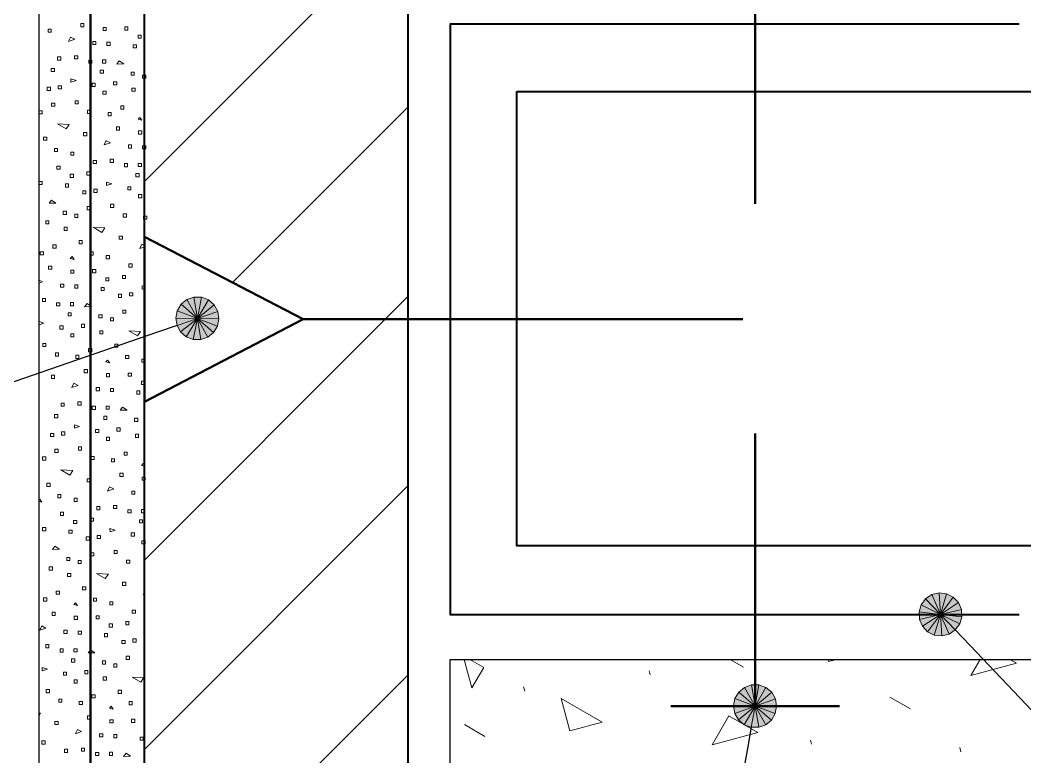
# Model space of a CAD drawing. Header units: millimetres. Extents: x 0 to 23.3, y 0 to 16.5.
# Drawn here: x 18.162 to 18.794, y 10.165 to 10.629 of the extents above; entities that cross this region are included whole.
import ezdxf

# ---------------------------------------------------------------- set-up
doc = ezdxf.new("R2010")
doc.units = ezdxf.units.MM
doc.layers.add('PDF _Геометрия', color=7, linetype='Continuous')
doc.layers.add('PDF _Сплошная заливка', color=7, linetype='Continuous')

msp = doc.modelspace()

# ---------------------------------------------------------------- linework, layer by layer
at = {"layer": 'PDF _Геометрия', "lineweight": 25}
msp.add_lwpolyline([(21.6086, 9.74585), (18.23988, 9.74585), (18.17352, 9.74585), (18.17352, 12.63819), (18.23988, 12.63819), (18.23988, 9.81221), (21.6086, 9.81221)], close=True, dxfattribs=at)
at = {"layer": 'PDF _Геометрия', "lineweight": 40}
msp.add_lwpolyline([(18.40579, 12.63577), (18.40579, 9.82306), (18.23988, 9.82306), (18.23988, 12.63577)], close=True, dxfattribs=at)
at = {"layer": 'PDF _Геометрия', "color": 3, "lineweight": 50}
msp.add_lwpolyline([(18.20587, 11.10304), (18.20587, 9.77579), (20.19674, 9.77579)], dxfattribs=at)
at = {"layer": 'PDF _Геометрия', "lineweight": 18}
for points in [[(18.23988, 10.52735), (18.40579, 10.69326)], [(18.19334, 10.61815), (18.19206, 10.61553)], [(18.19206, 10.61552), (18.19597, 10.61687), (18.19334, 10.61815)], [(18.224, 10.6032), (18.22249, 10.60122)], [(18.22249, 10.60122), (18.22685, 10.60126)], [(18.22685, 10.60126), (18.224, 10.6032)], [(18.19359, 10.59201), (18.19362, 10.58983)], [(18.19362, 10.58982), (18.19688, 10.59094), (18.1936, 10.592)], [(18.2954, 10.46368), (18.40579, 10.57407)], [(18.18516, 10.56359), (18.19257, 10.56323)], [(18.19064, 10.56038), (18.18516, 10.56359)], [(18.19257, 10.56323), (18.19064, 10.56037)], [(18.23699, 10.56759), (18.23591, 10.56649)], [(18.23591, 10.56649), (18.23831, 10.56586)], [(18.23831, 10.56585), (18.23699, 10.56758)], [(18.21577, 10.553), (18.21449, 10.55037)], [(18.21449, 10.55037), (18.2184, 10.55171)], [(18.2184, 10.55171), (18.21577, 10.55299)], [(18.21603, 10.52685), (18.21605, 10.52467)], [(18.21605, 10.52467), (18.21931, 10.52579), (18.21603, 10.52685)], [(18.18128, 10.51561), (18.17977, 10.51363)], [(18.17977, 10.51363), (18.18413, 10.51367)], [(18.18413, 10.51367), (18.18127, 10.51561)], [(18.20759, 10.49843), (18.21501, 10.49807), (18.21307, 10.49522)], [(18.21308, 10.49522), (18.2076, 10.49844)], [(18.23821, 10.48784), (18.23693, 10.48521)], [(18.23693, 10.48521), (18.23988, 10.48623)], [(18.23988, 10.48702), (18.23821, 10.48784)], [(18.19426, 10.47999), (18.19319, 10.47889)], [(18.19559, 10.47826), (18.19427, 10.47999)], [(18.19319, 10.4789), (18.19559, 10.47827)], [(18.17352, 10.46338), (18.17568, 10.46412), (18.17352, 10.46518)], [(18.23846, 10.46169), (18.23849, 10.45951)], [(18.23988, 10.46123), (18.23847, 10.46169)], [(18.23849, 10.45951), (18.23988, 10.45999)], [(18.23988, 10.28897), (18.39153, 10.44062), (18.40579, 10.45488)], [(18.2022, 10.44847), (18.20656, 10.44852)], [(18.20371, 10.45045), (18.20221, 10.44847)], [(18.20656, 10.44852), (18.20371, 10.45045)], [(18.17352, 10.43714), (18.17659, 10.4382), (18.17352, 10.43919)], [(18.23003, 10.43328), (18.23744, 10.43291)], [(18.23551, 10.43006), (18.23003, 10.43328)], [(18.23744, 10.43291), (18.23551, 10.43006)], [(18.2167, 10.41484), (18.21562, 10.41374)], [(18.21562, 10.41374), (18.21803, 10.41311)], [(18.21803, 10.41311), (18.2167, 10.41484)], [(18.19549, 10.40025), (18.19421, 10.39762)], [(18.19421, 10.39762), (18.19812, 10.39897)], [(18.19812, 10.39896), (18.19549, 10.40025)], [(18.22615, 10.38529), (18.22464, 10.38332)], [(18.229, 10.38336), (18.22614, 10.38529)], [(18.22464, 10.38332), (18.229, 10.38336)], [(18.19574, 10.3741), (18.19577, 10.37192)], [(18.19577, 10.37192), (18.19903, 10.37304), (18.19575, 10.3741)], [(18.23914, 10.34968), (18.23806, 10.34858)], [(18.23806, 10.34858), (18.23988, 10.34811)], [(18.23988, 10.34871), (18.23914, 10.34968)], [(18.18731, 10.34569), (18.19472, 10.34532), (18.19279, 10.34247)], [(18.19279, 10.34247), (18.18731, 10.34569)], [(18.21792, 10.33509), (18.21664, 10.33246)], [(18.21664, 10.33246), (18.22055, 10.33381), (18.21792, 10.33509)], [(18.23988, 10.16978), (18.40579, 10.33569)], [(18.17398, 10.32725), (18.17352, 10.32678)], [(18.17352, 10.32599), (18.1753, 10.32552)], [(18.17531, 10.32551), (18.17398, 10.32724)], [(18.21818, 10.30894), (18.2182, 10.30676)], [(18.2182, 10.30676), (18.22146, 10.30788), (18.21818, 10.30894)], [(18.18342, 10.2977), (18.18192, 10.29573)], [(18.18628, 10.29577), (18.18342, 10.2977)], [(18.18192, 10.29572), (18.18628, 10.29577)], [(18.20974, 10.28053), (18.21716, 10.28017)], [(18.21522, 10.27732), (18.20974, 10.28053)], [(18.21716, 10.28016), (18.21522, 10.27731)], [(18.23988, 10.26896), (18.23908, 10.26731)], [(18.23908, 10.26731), (18.23988, 10.26758)], [(18.19641, 10.26209), (18.19534, 10.26099)], [(18.19534, 10.26099), (18.19774, 10.26036)], [(18.19774, 10.26036), (18.19641, 10.26209)], [(18.1752, 10.2475), (18.17392, 10.24487)], [(18.17392, 10.24487), (18.17783, 10.24622)], [(18.17783, 10.24622), (18.1752, 10.2475)], [(18.20871, 10.23061), (18.20586, 10.23255), (18.20435, 10.23057)], [(18.20435, 10.23057), (18.20871, 10.23061)], [(18.17546, 10.22135), (18.17548, 10.21917)], [(18.17548, 10.21917), (18.17874, 10.22029), (18.17546, 10.22135)], [(18.44482, 10.22649), (18.45356, 10.22145), (18.44611, 10.20854), (18.4413, 10.22649)], [(18.6171, 10.22164), (18.60871, 10.22649)], [(18.67034, 10.22649), (18.67071, 10.2251), (18.6759, 10.22649)], [(18.76613, 10.22649), (18.7603, 10.21638), (18.78908, 10.2241), (18.78494, 10.22649)], [(18.23766, 10.21216), (18.23218, 10.21538)], [(18.23218, 10.21537), (18.23959, 10.21501)], [(18.23959, 10.21501), (18.23766, 10.21216)], [(18.23988, 10.05059), (18.40579, 10.2165)], [(18.55841, 10.21682), (18.55773, 10.21936)], [(18.47936, 10.20655), (18.47868, 10.20909)], [(18.72232, 10.1953), (18.70942, 10.20275)], [(18.21885, 10.19693), (18.21777, 10.19583)], [(18.21777, 10.19584), (18.22017, 10.19521)], [(18.22018, 10.1952), (18.21885, 10.19693)], [(18.17352, 10.19262), (18.17443, 10.19257)], [(18.17444, 10.19257), (18.17352, 10.19122)], [(18.19764, 10.18234), (18.19636, 10.17972)], [(18.45429, 10.17801), (18.44138, 10.18546)], [(18.19636, 10.17971), (18.20026, 10.18106), (18.19764, 10.18234)], [(18.66009, 10.17317), (18.6594, 10.17571)], [(18.75408, 10.16836), (18.7534, 10.17091)], [(18.22829, 10.16739), (18.22679, 10.16541)], [(18.22679, 10.16541), (18.23114, 10.16545)], [(18.23115, 10.16546), (18.22829, 10.16739)]]:
    msp.add_lwpolyline(points, dxfattribs=at)
at = {"layer": 'PDF _Геометрия', "color": 5, "lineweight": 50}
for points in [[(18.62449, 10.6849), (18.62449, 10.51325)], [(18.33975, 10.44062), (18.61673, 10.44062)], [(18.62449, 10.19708), (18.62449, 10.36874)], [(18.5714, 10.19708), (18.67758, 10.19708)]]:
    msp.add_lwpolyline(points, dxfattribs=at)
at = {"layer": 'PDF _Геометрия', "lineweight": 5}
for points in [[(18.19981, 10.62475), (18.20181, 10.62475), (18.20181, 10.62675), (18.19981, 10.62675)], [(18.17914, 10.62128), (18.18114, 10.62128), (18.18114, 10.62328), (18.17914, 10.62328)], [(18.21378, 10.62228), (18.21578, 10.62228), (18.21578, 10.62428), (18.21378, 10.62428)], [(18.22751, 10.62263), (18.22951, 10.62263), (18.22951, 10.62463), (18.22751, 10.62463)], [(18.23584, 10.61748), (18.23784, 10.61748), (18.23784, 10.61948), (18.23584, 10.61948)], [(18.20733, 10.61349), (18.20933, 10.61349), (18.20933, 10.61549), (18.20733, 10.61549)], [(18.21627, 10.61293), (18.21827, 10.61293), (18.21827, 10.61493), (18.21627, 10.61493)], [(18.23285, 10.61135), (18.23485, 10.61135), (18.23485, 10.61335), (18.23285, 10.61335)], [(18.19587, 10.60445), (18.19787, 10.60445), (18.19787, 10.60645), (18.19587, 10.60645)], [(18.1852, 10.60369), (18.1872, 10.60369), (18.1872, 10.60569), (18.1852, 10.60569)], [(18.20483, 10.6017), (18.20683, 10.6017), (18.20683, 10.6037), (18.20483, 10.6037)], [(18.21355, 10.60179), (18.21555, 10.60179), (18.21555, 10.60379), (18.21355, 10.60379)], [(18.18113, 10.59646), (18.18313, 10.59646), (18.18313, 10.59846), (18.18113, 10.59846)], [(18.21209, 10.59545), (18.21409, 10.59545), (18.21409, 10.59745), (18.21209, 10.59745)], [(18.23149, 10.59412), (18.23349, 10.59412), (18.23349, 10.59612), (18.23149, 10.59612)], [(18.2387, 10.59223), (18.2407, 10.59223), (18.2407, 10.59423), (18.2387, 10.59423)], [(18.1856, 10.5856), (18.1876, 10.5856), (18.1876, 10.5876), (18.1856, 10.5876)], [(18.20694, 10.58712), (18.20894, 10.58712), (18.20894, 10.58912), (18.20694, 10.58912)], [(18.22044, 10.58813), (18.22244, 10.58813), (18.22244, 10.59013), (18.22044, 10.59013)], [(18.17863, 10.58466), (18.18063, 10.58466), (18.18063, 10.58666), (18.17863, 10.58666)], [(18.21374, 10.58218), (18.21574, 10.58218), (18.21574, 10.58418), (18.21374, 10.58418)], [(18.23203, 10.5841), (18.23403, 10.5841), (18.23403, 10.5861), (18.23203, 10.5861)], [(18.18135, 10.57467), (18.18335, 10.57467), (18.18335, 10.57667), (18.18135, 10.57667)], [(18.19615, 10.57612), (18.19815, 10.57612), (18.19815, 10.57812), (18.19615, 10.57812)], [(18.22495, 10.57292), (18.22695, 10.57292), (18.22695, 10.57492), (18.22495, 10.57492)], [(18.17355, 10.56979), (18.17555, 10.56979), (18.17555, 10.57179), (18.17355, 10.57179)], [(18.20406, 10.57009), (18.20606, 10.57009), (18.20606, 10.57209), (18.20406, 10.57209)], [(18.21693, 10.5687), (18.21893, 10.5687), (18.21893, 10.5707), (18.21693, 10.5707)], [(18.20158, 10.55612), (18.20358, 10.55612), (18.20358, 10.55812), (18.20158, 10.55812)], [(18.22225, 10.5596), (18.22425, 10.5596), (18.22425, 10.5616), (18.22225, 10.5616)], [(18.23622, 10.55712), (18.23822, 10.55712), (18.23822, 10.55912), (18.23622, 10.55912)], [(18.17633, 10.55326), (18.17833, 10.55326), (18.17833, 10.55526), (18.17633, 10.55526)], [(18.22977, 10.54834), (18.23177, 10.54834), (18.23177, 10.55034), (18.22977, 10.55034)], [(18.23871, 10.54777), (18.24071, 10.54777), (18.24071, 10.54977), (18.23871, 10.54977)], [(18.18315, 10.54614), (18.18515, 10.54614), (18.18515, 10.54814), (18.18315, 10.54814)], [(18.19342, 10.54384), (18.19542, 10.54384), (18.19542, 10.54584), (18.19342, 10.54584)], [(18.18479, 10.53504), (18.18679, 10.53504), (18.18679, 10.53704), (18.18479, 10.53704)], [(18.20764, 10.53853), (18.20964, 10.53853), (18.20964, 10.54053), (18.20764, 10.54053)], [(18.21831, 10.53929), (18.22031, 10.53929), (18.22031, 10.54129), (18.21831, 10.54129)], [(18.22727, 10.53655), (18.22927, 10.53655), (18.22927, 10.53855), (18.22727, 10.53855)], [(18.23598, 10.53663), (18.23798, 10.53663), (18.23798, 10.53863), (18.23598, 10.53863)], [(18.19312, 10.52989), (18.19512, 10.52989), (18.19512, 10.53189), (18.19312, 10.53189)], [(18.20357, 10.5313), (18.20557, 10.5313), (18.20557, 10.5333), (18.20357, 10.5333)], [(18.23452, 10.5303), (18.23652, 10.5303), (18.23652, 10.5323), (18.23452, 10.5323)], [(18.17355, 10.52534), (18.17555, 10.52534), (18.17555, 10.52734), (18.17355, 10.52734)], [(18.19013, 10.52376), (18.19213, 10.52376), (18.19213, 10.52576), (18.19013, 10.52576)], [(18.20107, 10.51951), (18.20307, 10.51951), (18.20307, 10.52151), (18.20107, 10.52151)], [(18.20803, 10.52045), (18.21003, 10.52045), (18.21003, 10.52245), (18.20803, 10.52245)], [(18.22937, 10.52197), (18.23137, 10.52197), (18.23137, 10.52397), (18.22937, 10.52397)], [(18.23618, 10.51702), (18.23818, 10.51702), (18.23818, 10.51902), (18.23618, 10.51902)], [(18.20378, 10.50951), (18.20578, 10.50951), (18.20578, 10.51151), (18.20378, 10.51151)], [(18.21859, 10.51096), (18.22059, 10.51096), (18.22059, 10.51296), (18.21859, 10.51296)], [(18.18877, 10.50653), (18.19077, 10.50653), (18.19077, 10.50853), (18.18877, 10.50853)], [(18.19598, 10.50464), (18.19798, 10.50464), (18.19798, 10.50664), (18.19598, 10.50664)], [(18.22649, 10.50494), (18.22849, 10.50494), (18.22849, 10.50694), (18.22649, 10.50694)], [(18.23936, 10.50354), (18.24136, 10.50354), (18.24136, 10.50554), (18.23936, 10.50554)], [(18.17772, 10.50054), (18.17972, 10.50054), (18.17972, 10.50254), (18.17772, 10.50254)], [(18.18931, 10.49651), (18.19131, 10.49651), (18.19131, 10.49851), (18.18931, 10.49851)], [(18.22401, 10.49097), (18.22601, 10.49097), (18.22601, 10.49297), (18.22401, 10.49297)], [(18.18223, 10.48532), (18.18423, 10.48532), (18.18423, 10.48732), (18.18223, 10.48732)], [(18.19876, 10.4881), (18.20076, 10.4881), (18.20076, 10.4901), (18.19876, 10.4901)], [(18.17421, 10.48111), (18.17621, 10.48111), (18.17621, 10.48311), (18.17421, 10.48311)], [(18.20559, 10.48098), (18.20759, 10.48098), (18.20759, 10.48298), (18.20559, 10.48298)], [(18.21585, 10.47868), (18.21785, 10.47868), (18.21785, 10.48068), (18.21585, 10.48068)], [(18.17953, 10.472), (18.18153, 10.472), (18.18153, 10.474), (18.17953, 10.474)], [(18.23007, 10.47337), (18.23207, 10.47337), (18.23207, 10.47537), (18.23007, 10.47537)], [(18.1935, 10.46953), (18.1955, 10.46953), (18.1955, 10.47153), (18.1935, 10.47153)], [(18.20722, 10.46988), (18.20922, 10.46988), (18.20922, 10.47188), (18.20722, 10.47188)], [(18.226, 10.46614), (18.228, 10.46614), (18.228, 10.46814), (18.226, 10.46814)], [(18.18705, 10.46075), (18.18905, 10.46075), (18.18905, 10.46275), (18.18705, 10.46275)], [(18.19599, 10.46018), (18.19799, 10.46018), (18.19799, 10.46218), (18.19599, 10.46218)], [(18.21555, 10.46473), (18.21755, 10.46473), (18.21755, 10.46673), (18.21555, 10.46673)], [(18.21256, 10.4586), (18.21456, 10.4586), (18.21456, 10.4606), (18.21256, 10.4606)], [(18.2235, 10.45435), (18.2255, 10.45435), (18.2255, 10.45635), (18.2235, 10.45635)], [(18.23047, 10.45529), (18.23247, 10.45529), (18.23247, 10.45729), (18.23047, 10.45729)], [(18.17559, 10.4517), (18.17759, 10.4517), (18.17759, 10.4537), (18.17559, 10.4537)], [(18.18455, 10.44895), (18.18655, 10.44895), (18.18655, 10.45095), (18.18455, 10.45095)], [(18.19326, 10.44904), (18.19526, 10.44904), (18.19526, 10.45104), (18.19326, 10.45104)], [(18.1918, 10.44271), (18.1938, 10.44271), (18.1938, 10.44471), (18.1918, 10.44471)], [(18.21121, 10.44137), (18.21321, 10.44137), (18.21321, 10.44337), (18.21121, 10.44337)], [(18.22622, 10.44435), (18.22822, 10.44435), (18.22822, 10.44635), (18.22622, 10.44635)], [(18.18665, 10.43437), (18.18865, 10.43437), (18.18865, 10.43637), (18.18665, 10.43637)], [(18.20015, 10.43538), (18.20215, 10.43538), (18.20215, 10.43738), (18.20015, 10.43738)], [(18.21842, 10.43948), (18.22042, 10.43948), (18.22042, 10.44148), (18.21842, 10.44148)], [(18.19346, 10.42943), (18.19546, 10.42943), (18.19546, 10.43143), (18.19346, 10.43143)], [(18.21174, 10.43135), (18.21374, 10.43135), (18.21374, 10.43335), (18.21174, 10.43335)], [(18.17586, 10.42337), (18.17786, 10.42337), (18.17786, 10.42537), (18.17586, 10.42537)], [(18.2212, 10.42295), (18.2232, 10.42295), (18.2232, 10.42495), (18.2212, 10.42495)], [(18.18377, 10.41735), (18.18577, 10.41735), (18.18577, 10.41935), (18.18377, 10.41935)], [(18.19664, 10.41595), (18.19864, 10.41595), (18.19864, 10.41795), (18.19664, 10.41795)], [(18.20466, 10.42017), (18.20666, 10.42017), (18.20666, 10.42217), (18.20466, 10.42217)], [(18.22802, 10.41582), (18.23002, 10.41582), (18.23002, 10.41782), (18.22802, 10.41782)], [(18.23829, 10.41353), (18.24029, 10.41353), (18.24029, 10.41553), (18.23829, 10.41553)], [(18.18129, 10.40338), (18.18329, 10.40338), (18.18329, 10.40538), (18.18129, 10.40538)], [(18.20196, 10.40685), (18.20396, 10.40685), (18.20396, 10.40885), (18.20196, 10.40885)], [(18.21593, 10.40437), (18.21793, 10.40437), (18.21793, 10.40637), (18.21593, 10.40637)], [(18.22966, 10.40472), (18.23166, 10.40472), (18.23166, 10.40672), (18.22966, 10.40672)], [(18.20948, 10.39559), (18.21148, 10.39559), (18.21148, 10.39759), (18.20948, 10.39759)], [(18.23799, 10.39958), (18.23999, 10.39958), (18.23999, 10.40158), (18.23799, 10.40158)], [(18.21842, 10.39502), (18.22042, 10.39502), (18.22042, 10.39702), (18.21842, 10.39702)], [(18.235, 10.39344), (18.237, 10.39344), (18.237, 10.39544), (18.235, 10.39544)], [(18.18735, 10.38578), (18.18935, 10.38578), (18.18935, 10.38778), (18.18735, 10.38778)], [(18.19802, 10.38654), (18.20002, 10.38654), (18.20002, 10.38854), (18.19802, 10.38854)], [(18.20698, 10.3838), (18.20898, 10.3838), (18.20898, 10.3858), (18.20698, 10.3858)], [(18.2157, 10.38388), (18.2177, 10.38388), (18.2177, 10.38588), (18.2157, 10.38588)], [(18.18328, 10.37855), (18.18528, 10.37855), (18.18528, 10.38055), (18.18328, 10.38055)], [(18.21423, 10.37755), (18.21623, 10.37755), (18.21623, 10.37955), (18.21423, 10.37955)], [(18.22259, 10.37022), (18.22459, 10.37022), (18.22459, 10.37222), (18.22259, 10.37222)], [(18.23364, 10.37622), (18.23564, 10.37622), (18.23564, 10.37822), (18.23364, 10.37822)], [(18.18078, 10.36676), (18.18278, 10.36676), (18.18278, 10.36876), (18.18078, 10.36876)], [(18.18774, 10.3677), (18.18974, 10.3677), (18.18974, 10.3697), (18.18774, 10.3697)], [(18.20909, 10.36922), (18.21109, 10.36922), (18.21109, 10.37122), (18.20909, 10.37122)], [(18.21589, 10.36427), (18.21789, 10.36427), (18.21789, 10.36627), (18.21589, 10.36627)], [(18.23418, 10.3662), (18.23618, 10.3662), (18.23618, 10.3682), (18.23418, 10.3682)], [(18.1983, 10.35822), (18.2003, 10.35822), (18.2003, 10.36021), (18.1983, 10.36021)], [(18.1757, 10.35189), (18.1777, 10.35189), (18.1777, 10.35389), (18.1757, 10.35389)], [(18.1835, 10.35676), (18.1855, 10.35676), (18.1855, 10.35876), (18.1835, 10.35876)], [(18.2062, 10.35219), (18.2082, 10.35219), (18.2082, 10.35419), (18.2062, 10.35419)], [(18.2271, 10.35501), (18.2291, 10.35501), (18.2291, 10.35701), (18.2271, 10.35701)], [(18.21908, 10.35079), (18.22108, 10.35079), (18.22108, 10.35279), (18.21908, 10.35279)], [(18.2244, 10.34169), (18.2264, 10.34169), (18.2264, 10.34369), (18.2244, 10.34369)], [(18.23837, 10.33921), (18.24037, 10.33921), (18.24037, 10.34121), (18.23837, 10.34121)], [(18.17848, 10.33536), (18.18048, 10.33536), (18.18048, 10.33736), (18.17848, 10.33736)], [(18.20373, 10.33822), (18.20573, 10.33822), (18.20573, 10.34022), (18.20373, 10.34022)], [(18.1853, 10.32823), (18.1873, 10.32823), (18.1873, 10.33023), (18.1853, 10.33023)], [(18.19557, 10.32593), (18.19757, 10.32593), (18.19757, 10.32793), (18.19557, 10.32793)], [(18.23192, 10.33043), (18.23392, 10.33043), (18.23392, 10.33243), (18.23192, 10.33243)], [(18.20979, 10.32063), (18.21179, 10.32063), (18.21179, 10.32263), (18.20979, 10.32263)], [(18.22046, 10.32139), (18.22246, 10.32139), (18.22246, 10.32339), (18.22046, 10.32339)], [(18.18694, 10.31713), (18.18894, 10.31713), (18.18894, 10.31913), (18.18694, 10.31913)], [(18.20572, 10.3134), (18.20772, 10.3134), (18.20772, 10.3154), (18.20572, 10.3154)], [(18.22942, 10.31864), (18.23142, 10.31864), (18.23142, 10.32064), (18.22942, 10.32064)], [(18.23813, 10.31873), (18.24013, 10.31873), (18.24013, 10.32073), (18.23813, 10.32073)], [(18.1757, 10.30743), (18.1777, 10.30743), (18.1777, 10.30943), (18.1757, 10.30943)], [(18.19527, 10.31198), (18.19727, 10.31198), (18.19727, 10.31398), (18.19527, 10.31398)], [(18.23667, 10.31239), (18.23867, 10.31239), (18.23867, 10.31439), (18.23667, 10.31439)], [(18.19228, 10.30585), (18.19428, 10.30585), (18.19428, 10.30785), (18.19228, 10.30785)], [(18.20322, 10.3016), (18.20522, 10.3016), (18.20522, 10.3036), (18.20322, 10.3036)], [(18.21018, 10.30254), (18.21218, 10.30254), (18.21218, 10.30454), (18.21018, 10.30454)], [(18.23152, 10.30406), (18.23352, 10.30406), (18.23352, 10.30606), (18.23152, 10.30606)], [(18.23833, 10.29912), (18.24033, 10.29912), (18.24033, 10.30112), (18.23833, 10.30112)], [(18.19092, 10.28862), (18.19292, 10.28862), (18.19292, 10.29062), (18.19092, 10.29062)], [(18.20593, 10.29161), (18.20793, 10.29161), (18.20793, 10.2936), (18.20593, 10.2936)], [(18.22073, 10.29306), (18.22273, 10.29306), (18.22273, 10.29506), (18.22073, 10.29506)], [(18.17987, 10.28263), (18.18187, 10.28263), (18.18187, 10.28463), (18.17987, 10.28463)], [(18.19813, 10.28673), (18.20013, 10.28673), (18.20013, 10.28873), (18.19813, 10.28873)], [(18.22864, 10.28703), (18.23064, 10.28703), (18.23064, 10.28903), (18.22864, 10.28903)], [(18.19146, 10.2786), (18.19346, 10.2786), (18.19346, 10.2806), (18.19146, 10.2806)], [(18.20091, 10.2702), (18.20291, 10.2702), (18.20291, 10.2722), (18.20091, 10.2722)], [(18.22616, 10.27306), (18.22816, 10.27306), (18.22816, 10.27506), (18.22616, 10.27506)], [(18.17635, 10.2632), (18.17835, 10.2632), (18.17835, 10.2652), (18.17635, 10.2652)], [(18.18438, 10.26742), (18.18638, 10.26742), (18.18638, 10.26942), (18.18438, 10.26942)], [(18.20774, 10.26307), (18.20974, 10.26307), (18.20974, 10.26507), (18.20774, 10.26507)], [(18.218, 10.26078), (18.22, 10.26078), (18.22, 10.26278), (18.218, 10.26278)], [(18.18167, 10.2541), (18.18367, 10.2541), (18.18367, 10.2561), (18.18167, 10.2561)], [(18.19565, 10.25162), (18.19765, 10.25162), (18.19765, 10.25362), (18.19565, 10.25362)], [(18.20937, 10.25198), (18.21137, 10.25198), (18.21137, 10.25398), (18.20937, 10.25398)], [(18.23222, 10.25547), (18.23422, 10.25547), (18.23422, 10.25747), (18.23222, 10.25747)], [(18.2177, 10.24683), (18.2197, 10.24683), (18.2197, 10.24883), (18.2177, 10.24883)], [(18.22815, 10.24824), (18.23015, 10.24824), (18.23015, 10.25024), (18.22815, 10.25024)], [(18.18919, 10.24284), (18.19119, 10.24284), (18.19119, 10.24484), (18.18919, 10.24484)], [(18.19814, 10.24228), (18.20014, 10.24228), (18.20014, 10.24428), (18.19814, 10.24428)], [(18.21471, 10.2407), (18.21671, 10.2407), (18.21671, 10.2427), (18.21471, 10.2427)], [(18.23262, 10.23739), (18.23462, 10.23739), (18.23462, 10.23939), (18.23262, 10.23939)], [(18.17773, 10.23379), (18.17973, 10.23379), (18.17973, 10.23579), (18.17773, 10.23579)], [(18.1867, 10.23105), (18.1887, 10.23105), (18.1887, 10.23305), (18.1867, 10.23305)], [(18.19541, 10.23114), (18.19741, 10.23114), (18.19741, 10.23314), (18.19541, 10.23314)], [(18.22565, 10.23645), (18.22765, 10.23645), (18.22765, 10.23845), (18.22565, 10.23845)], [(18.19395, 10.2248), (18.19595, 10.2248), (18.19595, 10.2268), (18.19395, 10.2268)], [(18.22837, 10.22645), (18.23037, 10.22645), (18.23037, 10.22845), (18.22837, 10.22845)], [(18.21336, 10.22347), (18.21536, 10.22347), (18.21536, 10.22547), (18.21336, 10.22547)], [(18.22057, 10.22158), (18.22257, 10.22158), (18.22257, 10.22358), (18.22057, 10.22358)], [(18.1888, 10.21647), (18.1908, 10.21647), (18.1908, 10.21847), (18.1888, 10.21847)], [(18.2023, 10.21747), (18.2043, 10.21747), (18.2043, 10.21947), (18.2023, 10.21947)], [(18.21389, 10.21345), (18.21589, 10.21345), (18.21589, 10.21545), (18.21389, 10.21545)], [(18.19561, 10.21152), (18.19761, 10.21152), (18.19761, 10.21352), (18.19561, 10.21352)], [(18.17801, 10.20547), (18.18001, 10.20547), (18.18001, 10.20747), (18.17801, 10.20747)], [(18.18592, 10.19944), (18.18792, 10.19944), (18.18792, 10.20144), (18.18592, 10.20144)], [(18.20681, 10.20226), (18.20881, 10.20226), (18.20881, 10.20426), (18.20681, 10.20426)], [(18.22335, 10.20504), (18.22535, 10.20504), (18.22535, 10.20704), (18.22335, 10.20704)], [(18.19879, 10.19804), (18.20079, 10.19804), (18.20079, 10.20004), (18.19879, 10.20004)], [(18.23017, 10.19792), (18.23217, 10.19792), (18.23217, 10.19992), (18.23017, 10.19992)], [(18.20411, 10.18894), (18.20611, 10.18894), (18.20611, 10.19094), (18.20411, 10.19094)], [(18.23181, 10.18682), (18.23381, 10.18682), (18.23381, 10.18882), (18.23181, 10.18882)], [(18.18344, 10.18547), (18.18544, 10.18547), (18.18544, 10.18747), (18.18344, 10.18747)], [(18.21808, 10.18647), (18.22008, 10.18647), (18.22008, 10.18847), (18.21808, 10.18847)], [(18.21163, 10.17769), (18.21363, 10.17769), (18.21363, 10.17969), (18.21163, 10.17969)], [(18.22057, 10.17712), (18.22257, 10.17712), (18.22257, 10.17912), (18.22057, 10.17912)], [(18.23715, 10.17554), (18.23915, 10.17554), (18.23915, 10.17754), (18.23715, 10.17754)], [(18.17528, 10.17319), (18.17728, 10.17319), (18.17728, 10.17519), (18.17528, 10.17519)], [(18.1895, 10.16788), (18.1915, 10.16788), (18.1915, 10.16988), (18.1895, 10.16988)], [(18.20017, 10.16864), (18.20217, 10.16864), (18.20217, 10.17064), (18.20017, 10.17064)], [(18.20913, 10.16589), (18.21113, 10.16589), (18.21113, 10.16789), (18.20913, 10.16789)], [(18.21785, 10.16598), (18.21985, 10.16598), (18.21985, 10.16798), (18.21785, 10.16798)]]:
    msp.add_lwpolyline(points, close=True, dxfattribs=at)
at = {"layer": 'PDF _Геометрия', "color": 1, "lineweight": 40}
msp.add_lwpolyline([(18.79069, 10.62643), (18.43233, 10.62643), (18.43233, 10.2548), (18.79069, 10.2548)], dxfattribs=at)
msp.add_lwpolyline([(18.47444, 10.58399), (19.3041, 10.58399), (19.3041, 10.29799), (18.47444, 10.29799)], close=True, dxfattribs=at)
at = {"layer": 'PDF _Геометрия', "color": 5, "lineweight": 50}
msp.add_lwpolyline([(18.23988, 10.49255), (18.23988, 10.38869), (18.33975, 10.44062)], close=True, dxfattribs=at)
at = {"layer": 'PDF _Геометрия', "lineweight": 0}
for points in [[(18.27107, 10.45453), (18.26662, 10.45299), (18.27321, 10.44113)], [(18.27578, 10.45445), (18.27107, 10.45453), (18.27321, 10.44113)], [(18.26296, 10.45002), (18.26054, 10.44598), (18.27321, 10.44113)], [(18.26662, 10.45299), (18.26296, 10.45002), (18.27321, 10.44113)], [(18.28018, 10.45277), (18.27578, 10.45445), (18.27321, 10.44113)], [(18.28374, 10.44968), (18.28018, 10.45277), (18.27321, 10.44113)], [(18.28603, 10.44556), (18.28374, 10.44968), (18.27321, 10.44113)], [(18.26054, 10.44598), (18.25965, 10.44136), (18.27321, 10.44113)], [(18.28677, 10.44091), (18.28603, 10.44556), (18.27321, 10.44113)], [(18.25965, 10.44136), (18.26039, 10.43671), (18.27321, 10.44113)], [(18.26039, 10.43671), (18.26268, 10.43259), (18.27321, 10.44113)], [(18.26268, 10.43259), (18.26623, 10.4295), (18.27321, 10.44113)], [(18.26623, 10.4295), (18.27063, 10.42782), (18.27321, 10.44113)], [(18.27063, 10.42782), (18.27534, 10.42774), (18.27321, 10.44113)], [(18.27534, 10.42774), (18.2798, 10.42928), (18.27321, 10.44113)], [(18.2798, 10.42928), (18.28345, 10.43224), (18.27321, 10.44113)], [(18.28345, 10.43224), (18.28588, 10.43629), (18.27321, 10.44113)], [(18.28588, 10.43629), (18.28677, 10.44091), (18.27321, 10.44113)], [(18.61777, 10.20887), (18.61415, 10.20586), (18.62449, 10.19708)], [(18.62221, 10.21045), (18.61777, 10.20887), (18.62449, 10.19708)], [(18.62692, 10.21043), (18.62221, 10.21045), (18.62449, 10.19708)], [(18.63134, 10.20879), (18.62692, 10.21043), (18.62449, 10.19708)], [(18.63493, 10.20574), (18.63134, 10.20879), (18.62449, 10.19708)], [(18.61177, 10.20179), (18.61092, 10.19716), (18.62449, 10.19708)], [(18.61415, 10.20586), (18.61177, 10.20179), (18.62449, 10.19708)], [(18.63726, 10.20165), (18.63493, 10.20574), (18.62449, 10.19708)], [(18.63805, 10.19701), (18.63726, 10.20165), (18.62449, 10.19708)], [(18.61092, 10.19716), (18.61172, 10.19251), (18.62449, 10.19708)], [(18.61172, 10.19251), (18.61405, 10.18842), (18.62449, 10.19708)], [(18.61405, 10.18842), (18.61764, 10.18537), (18.62449, 10.19708)], [(18.61764, 10.18537), (18.62206, 10.18374), (18.62449, 10.19708)], [(18.62206, 10.18374), (18.62677, 10.18371), (18.62449, 10.19708)], [(18.62677, 10.18371), (18.63121, 10.1853), (18.62449, 10.19708)], [(18.63121, 10.1853), (18.63483, 10.18831), (18.62449, 10.19708)], [(18.63483, 10.18831), (18.63721, 10.19237), (18.62449, 10.19708)], [(18.63721, 10.19237), (18.63805, 10.19701), (18.62449, 10.19708)]]:
    msp.add_lwpolyline(points, close=True, dxfattribs=at)
at = {"layer": 'PDF _Геометрия', "lineweight": 25}
for points in [[(18.26039, 10.43671), (18.24756, 10.43228), (17.64938, 10.22566), (17.64396, 10.22566), (16.42847, 10.22566)], [(21.6086, 9.81221), (18.43233, 9.81221), (18.43233, 10.22649), (19.41493, 10.22649)], [(18.62206, 10.18374), (18.61963, 10.17039), (18.46031, 9.29543), (18.45489, 9.29543), (17.17084, 9.29543)]]:
    msp.add_lwpolyline(points, dxfattribs=at)
at = {"layer": 'PDF _Геометрия', "color": 1, "lineweight": 0}
for points in [[(18.73185, 10.26464), (18.72905, 10.26085), (18.74119, 10.2548)], [(18.73578, 10.26724), (18.73185, 10.26464), (18.74119, 10.2548)], [(18.74036, 10.26834), (18.73578, 10.26724), (18.74119, 10.2548)], [(18.74504, 10.26781), (18.74036, 10.26834), (18.74119, 10.2548)], [(18.74925, 10.26571), (18.74504, 10.26781), (18.74119, 10.2548)], [(18.7525, 10.2623), (18.74925, 10.26571), (18.74119, 10.2548)], [(18.72905, 10.26085), (18.72771, 10.25633), (18.74119, 10.2548)], [(18.75438, 10.25797), (18.7525, 10.2623), (18.74119, 10.2548)], [(18.72771, 10.25633), (18.728, 10.25163), (18.74119, 10.2548)], [(18.728, 10.25163), (18.72988, 10.24731), (18.74119, 10.2548)], [(18.72988, 10.24731), (18.73312, 10.2439), (18.74119, 10.2548)], [(18.73312, 10.2439), (18.73734, 10.2418), (18.74119, 10.2548)], [(18.73734, 10.2418), (18.74202, 10.24126), (18.74119, 10.2548)], [(18.75467, 10.25327), (18.75438, 10.25797), (18.74119, 10.2548)], [(18.75053, 10.24497), (18.75333, 10.24876), (18.74119, 10.2548)], [(18.75333, 10.24876), (18.75467, 10.25327), (18.74119, 10.2548)], [(18.74202, 10.24126), (18.7466, 10.24237), (18.74119, 10.2548)], [(18.7466, 10.24237), (18.75053, 10.24497), (18.74119, 10.2548)]]:
    msp.add_lwpolyline(points, close=True, dxfattribs=at)
at = {"layer": 'PDF _Геометрия', "color": 1, "lineweight": 25}
msp.add_lwpolyline([(18.75053, 10.24497), (18.75987, 10.23513), (19.50001, 9.4558), (19.50544, 9.4558), (20.55531, 9.4558)], dxfattribs=at)
at = {"layer": 'PDF _Геометрия', "lineweight": 18}
for points in [[(18.50244, 10.20182), (18.50789, 10.18147), (18.52825, 10.18692)], [(18.60802, 10.191), (18.59748, 10.17276), (18.62627, 10.18047)]]:
    msp.add_lwpolyline(points, close=True, dxfattribs=at)
at = {"layer": 'PDF _Сплошная заливка', "lineweight": 25, "transparency": 33554559}
for points in [[(18.27107, 10.45453), (18.26662, 10.45299), (18.27321, 10.44113)], [(18.27578, 10.45445), (18.27107, 10.45453), (18.27321, 10.44113)], [(18.26296, 10.45002), (18.26054, 10.44598), (18.27321, 10.44113)], [(18.26662, 10.45299), (18.26296, 10.45002), (18.27321, 10.44113)], [(18.28018, 10.45277), (18.27578, 10.45445), (18.27321, 10.44113)], [(18.28374, 10.44968), (18.28018, 10.45277), (18.27321, 10.44113)], [(18.28603, 10.44556), (18.28374, 10.44968), (18.27321, 10.44113)], [(18.26054, 10.44598), (18.25965, 10.44136), (18.27321, 10.44113)], [(18.28677, 10.44091), (18.28603, 10.44556), (18.27321, 10.44113)], [(18.25965, 10.44136), (18.26039, 10.43671), (18.27321, 10.44113)], [(18.26039, 10.43671), (18.26268, 10.43259), (18.27321, 10.44113)], [(18.26268, 10.43259), (18.26623, 10.4295), (18.27321, 10.44113)], [(18.26623, 10.4295), (18.27063, 10.42782), (18.27321, 10.44113)], [(18.27063, 10.42782), (18.27534, 10.42774), (18.27321, 10.44113)], [(18.27534, 10.42774), (18.2798, 10.42928), (18.27321, 10.44113)], [(18.2798, 10.42928), (18.28345, 10.43224), (18.27321, 10.44113)], [(18.28345, 10.43224), (18.28588, 10.43629), (18.27321, 10.44113)], [(18.28588, 10.43629), (18.28677, 10.44091), (18.27321, 10.44113)], [(18.61777, 10.20887), (18.61415, 10.20586), (18.62449, 10.19708)], [(18.62221, 10.21045), (18.61777, 10.20887), (18.62449, 10.19708)], [(18.62692, 10.21043), (18.62221, 10.21045), (18.62449, 10.19708)], [(18.63134, 10.20879), (18.62692, 10.21043), (18.62449, 10.19708)], [(18.63493, 10.20574), (18.63134, 10.20879), (18.62449, 10.19708)], [(18.61177, 10.20179), (18.61092, 10.19716), (18.62449, 10.19708)], [(18.61415, 10.20586), (18.61177, 10.20179), (18.62449, 10.19708)], [(18.63726, 10.20165), (18.63493, 10.20574), (18.62449, 10.19708)], [(18.63805, 10.19701), (18.63726, 10.20165), (18.62449, 10.19708)], [(18.61092, 10.19716), (18.61172, 10.19251), (18.62449, 10.19708)], [(18.61172, 10.19251), (18.61405, 10.18842), (18.62449, 10.19708)], [(18.61405, 10.18842), (18.61764, 10.18537), (18.62449, 10.19708)], [(18.61764, 10.18537), (18.62206, 10.18374), (18.62449, 10.19708)], [(18.62206, 10.18374), (18.62677, 10.18371), (18.62449, 10.19708)], [(18.62677, 10.18371), (18.63121, 10.1853), (18.62449, 10.19708)], [(18.63121, 10.1853), (18.63483, 10.18831), (18.62449, 10.19708)], [(18.63483, 10.18831), (18.63721, 10.19237), (18.62449, 10.19708)], [(18.63721, 10.19237), (18.63805, 10.19701), (18.62449, 10.19708)]]:
    msp.add_solid(points, dxfattribs=at)
at = {"layer": 'PDF _Сплошная заливка', "color": 1, "lineweight": 25, "transparency": 33554559}
for points in [[(18.73185, 10.26464), (18.72905, 10.26085), (18.74119, 10.2548)], [(18.73578, 10.26724), (18.73185, 10.26464), (18.74119, 10.2548)], [(18.74036, 10.26834), (18.73578, 10.26724), (18.74119, 10.2548)], [(18.74504, 10.26781), (18.74036, 10.26834), (18.74119, 10.2548)], [(18.74925, 10.26571), (18.74504, 10.26781), (18.74119, 10.2548)], [(18.7525, 10.2623), (18.74925, 10.26571), (18.74119, 10.2548)], [(18.72905, 10.26085), (18.72771, 10.25633), (18.74119, 10.2548)], [(18.75438, 10.25797), (18.7525, 10.2623), (18.74119, 10.2548)], [(18.72771, 10.25633), (18.728, 10.25163), (18.74119, 10.2548)], [(18.728, 10.25163), (18.72988, 10.24731), (18.74119, 10.2548)], [(18.72988, 10.24731), (18.73312, 10.2439), (18.74119, 10.2548)], [(18.73312, 10.2439), (18.73734, 10.2418), (18.74119, 10.2548)], [(18.73734, 10.2418), (18.74202, 10.24126), (18.74119, 10.2548)], [(18.75467, 10.25327), (18.75438, 10.25797), (18.74119, 10.2548)], [(18.75053, 10.24497), (18.75333, 10.24876), (18.74119, 10.2548)], [(18.75333, 10.24876), (18.75467, 10.25327), (18.74119, 10.2548)], [(18.74202, 10.24126), (18.7466, 10.24237), (18.74119, 10.2548)], [(18.7466, 10.24237), (18.75053, 10.24497), (18.74119, 10.2548)]]:
    msp.add_solid(points, dxfattribs=at)

doc.saveas('drawing.dxf')
